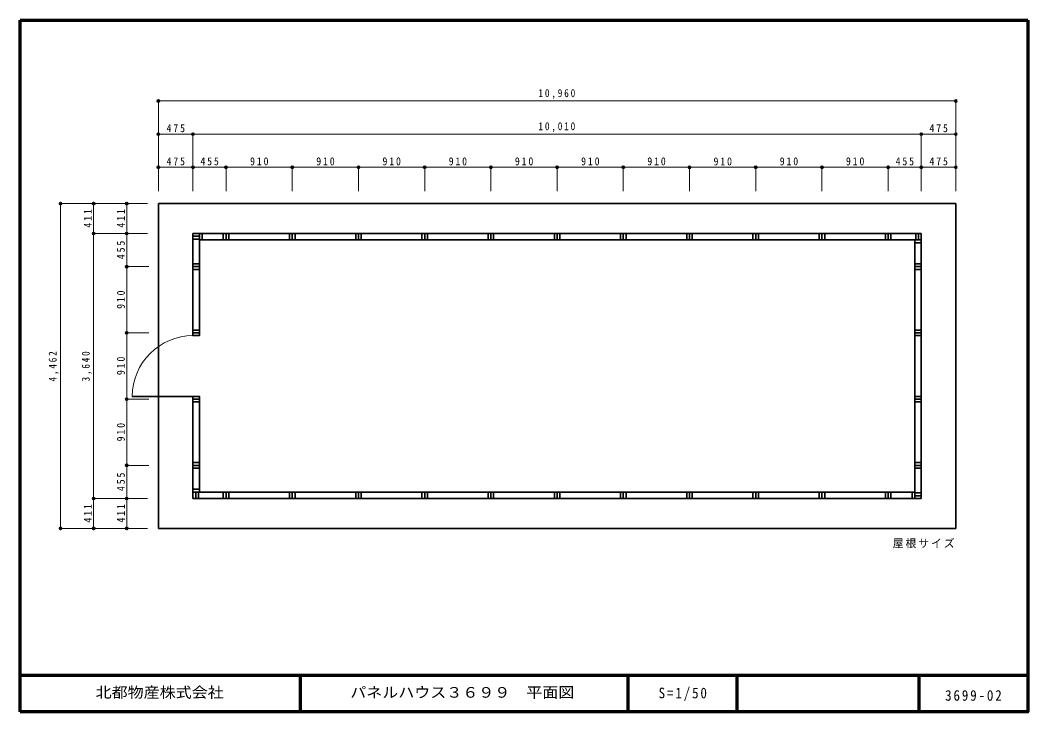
# Model space of a CAD drawing. Units: millimetres at full size, sheet at 1:50. Extents: x -22395 to 6925, y -26590 to 4750.
# Drawn here: x -6925 to 6925, y -4750 to 4750 of the extents above; entities that cross this region are included whole.
import ezdxf
from ezdxf.enums import TextEntityAlignment as Align

# ---------------------------------------------------------------- set-up
doc = ezdxf.new("R2010")
doc.units = ezdxf.units.MM
doc.header["$LTSCALE"] = 50
doc.header["$PDMODE"] = 32
doc.header["$PDSIZE"] = 30
for name, color, linetype, lineweight in [('0-0', 7, 'Continuous', 35), ('0-5', 4, 'Continuous', 9), ('3-0', 4, 'Continuous', 9), ('F-0', 6, 'Continuous', 70)]:
    doc.layers.add(name, color=color, linetype=linetype, lineweight=lineweight)
doc.styles.add('ＭＳ ゴシック', font='')
doc.styles.get('ＭＳ ゴシック').set_extended_font_data('MS Gothic')

msp = doc.modelspace()

# ---------------------------------------------------------------- linework, layer by layer
at = {"layer": '0-0', "color": 4, "lineweight": 9}
for p, q in [((-5025, 3640), (-5025, 2401)), ((5935, 3640), (5935, 2401)), ((-4550, 3185), (-4550, 2401)), ((5460, 3185), (5460, 2401)), ((-4550, 2730), (-4095, 2730)), ((-4095, 2730), (-3185, 2730)), ((-4095, 2730), (-4095, 2401)), ((-3185, 2730), (-2275, 2730)), ((-3185, 2730), (-3185, 2401)), ((-2275, 2730), (-1365, 2730)), ((-2275, 2730), (-2275, 2401)), ((-1365, 2730), (-455, 2730)), ((-1365, 2730), (-1365, 2401)), ((-455, 2730), (455, 2730)), ((-455, 2730), (-455, 2401)), ((455, 2730), (1365, 2730)), ((455, 2730), (455, 2401)), ((1365, 2730), (2275, 2730)), ((1365, 2730), (1365, 2401)), ((2275, 2729.26), (3185, 2729.26)), ((2275, 2729.26), (2275, 2401)), ((3185, 2730), (4095, 2730)), ((3185, 2730), (3185, 2401)), ((4095, 2730), (5005, 2730)), ((4095, 2730), (4095, 2401)), ((5005, 2730), (5460, 2730)), ((5005, 2730), (5005, 2401)), ((5005, 2730), (5005, 2425)), ((5005, 2729.26), (5005, 2580)), ((5460, 2730), (5935, 2730)), ((5935, 2730), (5935, 2401)), ((-6370, 2231), (-5175, 2231)), ((-5915, 1820), (-5175, 1820)), ((-5915, -1820), (-5915, 1820)), ((-5460, 1820), (-5175, 1820)), ((-5460, 1365), (-5460, 1820)), ((-5460, 1365), (-5155, 1365)), ((-5460, 455), (-5460, 1365)), ((-5460, 455), (-5155, 455)), ((-5460, -455), (-5460, 455)), ((-5460, -455), (-5155, -455)), ((-5460, -1365), (-5460, -455)), ((-5460, -1365), (-5155, -1365)), ((-5460, -1820), (-5460, -1365)), ((-5915, -1820), (-5175, -1820)), ((-6370, -2231), (-5175, -2231))]:
    msp.add_line(p, q, dxfattribs=at)
at = {"layer": '0-0'}
for p, q in [((-5025, 2231), (-5025, -2231)), ((-4423, 1820), (-4423, 1731)), ((-4133, 1820), (-4133, 1731)), ((-4095, 1820), (-4095, 1731)), ((-4095, 1820), (-4095, 1731)), ((-4095, 1820), (-4095, 1731)), ((-4057, 1820), (-4057, 1731)), ((-3223, 1731), (-3223, 1820)), ((-3147, 1731), (-3147, 1820)), ((-2313, 1820), (-2313, 1731)), ((-2237, 1820), (-2237, 1731)), ((-1403, 1731), (-1403, 1820)), ((-1365, 1731), (-1365, 1820)), ((-1327, 1731), (-1327, 1820)), ((-1327, 1731), (-1327, 1820)), ((-493, 1820), (-493, 1731)), ((-417, 1820), (-417, 1731)), ((417, 1731), (417, 1820)), ((493, 1820), (493, 1731)), ((1327, 1731), (1327, 1820)), ((1403, 1820), (1403, 1731)), ((2237, 1731), (2237, 1820)), ((2313, 1820), (2313, 1731)), ((3147, 1731), (3147, 1820)), ((3223, 1820), (3223, 1731)), ((4057, 1731), (4057, 1820)), ((4133, 1820), (4133, 1731)), ((4967, 1731), (4967, 1820)), ((5005, 1731), (5005, 1820)), ((5043, 1731), (5043, 1820)), ((5384, 1820), (5384, 1731)), ((5422, 1820), (5422, 1731)), ((-4550, 1782), (-4461, 1782)), ((-4550, 1744), (-4461, 1744)), ((5460, 1693), (5371, 1693)), ((-4461, 1403), (-4550, 1403)), ((5460, 1403), (5371, 1403)), ((-4461, 1365), (-4550, 1365)), ((-4461, 1365), (-4550, 1365)), ((-4461, 1365), (-4550, 1365)), ((-4461, 1365), (-4550, 1365)), ((-4461, 1365), (-4550, 1365)), ((-4461, 1365), (-4550, 1365)), ((-4461, 1327), (-4550, 1327)), ((5460, 1365), (5371, 1365)), ((5460, 1327), (5371, 1327)), ((-4550, 493), (-4461, 493)), ((-4550, 455), (-4461, 455)), ((5371, 493), (5460, 493)), ((5460, 455), (5371, 455)), ((5460, 417), (5371, 417)), ((-4550, -417), (-5384, -417)), ((-4461, -455), (-4550, -455)), ((-4461, -493), (-4550, -493)), ((5371, -417), (5460, -417)), ((5460, -455), (5371, -455)), ((5460, -493), (5371, -493)), ((-4550, -1327), (-4461, -1327)), ((-4550, -1365), (-4461, -1365)), ((-4550, -1365), (-4461, -1365)), ((-4550, -1365), (-4461, -1365)), ((-4550, -1365), (-4461, -1365)), ((-4550, -1365), (-4461, -1365)), ((-4550, -1365), (-4461, -1365)), ((-4550, -1365), (-4461, -1365)), ((-4550, -1365), (-4461, -1365)), ((5371, -1327), (5460, -1327)), ((5371, -1365), (5460, -1365)), ((-4550, -1403), (-4461, -1403)), ((5371, -1403), (5460, -1403)), ((-4550, -1693), (-4461, -1693)), ((-4512, -1820), (-4512, -1731)), ((-4474, -1820), (-4474, -1731)), ((-4133, -1731), (-4133, -1820)), ((-4095, -1731), (-4095, -1820)), ((-4057, -1731), (-4057, -1820)), ((-3223, -1820), (-3223, -1731)), ((-3185, -1820), (-3185, -1731)), ((-3147, -1731), (-3147, -1820)), ((-2313, -1820), (-2313, -1731)), ((-2275, -1820), (-2275, -1731)), ((-2237, -1731), (-2237, -1820)), ((-1403, -1820), (-1403, -1731)), ((-1365, -1820), (-1365, -1731)), ((-1365, -1820), (-1365, -1731)), ((-1365, -1820), (-1365, -1731)), ((-1365, -1820), (-1365, -1731)), ((-1365, -1820), (-1365, -1731)), ((-1327, -1820), (-1327, -1731)), ((-1327, -1731), (-1327, -1820)), ((-493, -1820), (-493, -1731)), ((-455, -1820), (-455, -1731)), ((-417, -1731), (-417, -1820)), ((417, -1820), (417, -1731)), ((455, -1820), (455, -1731)), ((455, -1820), (455, -1731)), ((493, -1731), (493, -1820)), ((1327, -1820), (1327, -1731)), ((1365, -1820), (1365, -1731)), ((1365, -1820), (1365, -1731)), ((1403, -1731), (1403, -1820)), ((2237, -1820), (2237, -1731)), ((2275, -1820), (2275, -1731)), ((2275, -1820), (2275, -1731)), ((2313, -1731), (2313, -1820)), ((3147, -1820), (3147, -1731)), ((3185, -1820), (3185, -1731)), ((3185, -1820), (3185, -1731)), ((3223, -1731), (3223, -1820)), ((4057, -1820), (4057, -1731)), ((4095, -1820), (4095, -1731)), ((4095, -1820), (4095, -1731)), ((4133, -1731), (4133, -1820)), ((4967, -1820), (4967, -1731)), ((5005, -1820), (5005, -1731)), ((5005, -1820), (5005, -1731)), ((5005, -1820), (5005, -1731)), ((5005, -1820), (5005, -1731)), ((5043, -1820), (5043, -1731)), ((5333, -1820), (5333, -1731)), ((5460, -1744), (5371, -1744)), ((5460, -1782), (5371, -1782)), ((-999, -1820), (-1365, -1820)), ((5935, -2231), (-5025, -2231)), ((-581.11, -2231), (-435, -2231))]:
    msp.add_line(p, q, dxfattribs=at)
for points in [[(-5025, 2231), (5935, 2231), (5935, -2231)], [(-910, 1731), (-1365, 1731), (-1365, 1820), (-910, 1820)], [(455, 1820), (-455, 1820), (-455, 1731), (-1365, 1731), (-1365, 1820), (-455, 1820)], [(-455, 1820), (-455, 1731), (455, 1731)], [(455, 1820), (455, 1731), (1365, 1731)], [(1365, 1820), (455, 1820), (455, 1731)], [(1365, 1820), (1365, 1731), (2275, 1731)], [(2275, 1820), (1365, 1820), (1365, 1731)], [(2275, 1820), (2275, 1731), (3185, 1731)], [(3185, 1820), (2275, 1820), (2275, 1731)], [(3185, 1820), (3185, 1731), (4095, 1731)], [(4095, 1820), (3185, 1820), (3185, 1731)], [(4095, 1820), (4095, 1731), (5005, 1731)], [(5005, 1820), (4095, 1820), (4095, 1731)], [(-1365, -1820), (-1365, -1731), (-999, -1731)], [(455, -1731), (-455, -1731), (-455, -1820), (455, -1820)], [(1365, -1731), (455, -1731), (455, -1820), (1365, -1820)], [(2275, -1731), (1365, -1731), (1365, -1820), (2275, -1820)], [(3185, -1731), (2275, -1731), (2275, -1820), (3185, -1820)], [(4095, -1731), (3185, -1731), (3185, -1820), (4095, -1820)], [(5005, -1731), (4095, -1731), (4095, -1820), (5005, -1820)]]:
    msp.add_lwpolyline(points, dxfattribs=at)
for points in [[(-4550, 1820), (-4461, 1820), (-4461, 1365), (-4550, 1365)], [(-4095, 1820), (-4095, 1731), (-4461, 1731), (-4461, 1820)], [(-4095, 1820), (-4095, 1731), (-3185, 1731), (-3185, 1820)], [(-2275, 1820), (-2275, 1731), (-3185, 1731), (-3185, 1820)], [(-2275, 1820), (-2275, 1731), (-1365, 1731), (-1365, 1820)], [(5460, 1820), (5460, 1731), (5005, 1731), (5005, 1820)], [(5460, 1365), (5371, 1365), (5371, 1731), (5460, 1731)], [(-4461, 1365), (-4550, 1365), (-4550, 455), (-4461, 455)], [(5460, 1365), (5371, 1365), (5371, 455), (5460, 455)], [(-4550, 455), (-4550, 417), (-4461, 417), (-4461, 455)], [(5460, 455), (5371, 455), (5371, -455), (5460, -455)], [(-4550, -455), (-4550, -417), (-4461, -417), (-4461, -455)], [(-4550, -1365), (-4461, -1365), (-4461, -455), (-4550, -455)], [(5460, -455), (5371, -455), (5371, -1365), (5460, -1365)], [(-4550, -1365), (-4461, -1365), (-4461, -1731), (-4550, -1731)], [(5460, -1820), (5371, -1820), (5371, -1365), (5460, -1365)], [(-4550, -1820), (-4550, -1731), (-4095, -1731), (-4095, -1820)], [(-3185, -1820), (-3185, -1731), (-4095, -1731), (-4095, -1820)], [(-2275, -1820), (-2275, -1731), (-3185, -1731), (-3185, -1820)], [(-1365, -1820), (-1365, -1731), (-2275, -1731), (-2275, -1820)], [(-455, -1820), (-455, -1731), (-1365, -1731), (-1365, -1820)], [(5005, -1820), (5005, -1731), (5371, -1731), (5371, -1820)]]:
    msp.add_lwpolyline(points, close=True, dxfattribs=at)
at = {"layer": '0-0', "color": 4, "lineweight": 9}
msp.add_arc((-4550, -417), 834, 90, 180, dxfattribs=at)
at = {"layer": '0-0'}
for p in [(-5025, 3640), (5935, 3640), (-5025, 3185), (-4550, 3185), (5460, 3185), (5935, 3185), (-5025, 2730), (-4550, 2730), (-4095, 2730), (-3185, 2730), (-2275, 2730), (-1365, 2730), (-455, 2730), (455, 2730), (1365, 2730), (2275, 2729.26), (3185, 2730), (4095, 2730), (5005, 2730), (5005, 2729.26), (5460, 2730), (5460, 2730), (5935, 2730), (-6370, 2231), (-5915, 2231), (-5460, 2231), (-5915, 1820), (-5915, 1820), (-5460, 1820), (-5460, 1820), (-5460, 1365), (-5460, 455), (-5460, -455), (-5460, -1365), (-5915, -1820), (-5915, -1820), (-5460, -1820), (-5460, -1820), (-6370, -2231), (-5915, -2231), (-5460, -2231)]:
    msp.add_point(p, dxfattribs=at)
at = {"layer": '0-5'}
for p, q in [((-6370, -2231), (-6370, 2231)), ((-5915, 1820), (-5915, 2231)), ((-5460, 2231), (-5460, 1820)), ((-5915, -2231), (-5915, -1820)), ((-5460, -2231), (-5460, -1820))]:
    msp.add_line(p, q, dxfattribs=at)
at = {"layer": '3-0'}
for p, q in [((-5025, 3640), (5935, 3640)), ((-5025, 3185), (-4550, 3185)), ((-4550, 3185), (5460, 3185)), ((5460, 3185), (5935, 3185)), ((-5025, 2730), (-4550, 2730))]:
    msp.add_line(p, q, dxfattribs=at)
at = {"layer": 'F-0'}
for p, q in [((-6925, 4750), (6925, 4750)), ((-6925, -4750), (-6925, 4750)), ((6925, -4250), (-6925, -4250)), ((-3075, -4250), (-3075, -4750)), ((1425, -4250), (1425, -4750)), ((2925, -4250), (2925, -4750)), ((5425, -4250), (5425, -4750))]:
    msp.add_line(p, q, dxfattribs=at)
msp.add_lwpolyline([(6925, 4750), (6925, -4750), (-6925, -4750)], dxfattribs=at)

# ---------------------------------------------------------------- texts
at = {"layer": '0-0', "char_height": 110, "attachment_point": 7, "style": 'ＭＳ ゴシック'}
for s, insert in [('\\T1.39;\\W0.85;10,960', (198.75, 3665)), ('\\T1.39;\\W0.85;10,010', (198.75, 3210)), ('\\T1.38;\\W0.9;475', (-4912.5, 3210)), ('\\T1.38;\\W0.9;475', (5572.5, 3210)), ('\\T1.38;\\W0.9;475', (-4912.5, 2755)), ('\\T1.38;\\W0.9;455', (-4447.5, 2755)), ('\\T1.38;\\W0.9;910', (-3765, 2755)), ('\\T1.38;\\W0.9;910', (-2855, 2755)), ('\\T1.38;\\W0.9;910', (-1945, 2755)), ('\\T1.37;\\W0.9;910', (-1035, 2755)), ('\\T1.38;\\W0.9;910', (-125, 2755)), ('\\T1.38;\\W0.9;910', (785, 2755)), ('\\T1.38;\\W0.9;910', (1695, 2755)), ('\\T1.38;\\W0.9;910', (2605, 2754.26)), ('\\T1.38;\\W0.9;910', (3515, 2755)), ('\\T1.38;\\W0.9;910', (4425, 2755)), ('\\T1.38;\\W0.9;455', (5107.5, 2755)), ('\\T1.38;\\W0.9;475', (5572.5, 2755)), ('\\T1.17;屋根サイズ', (5067.39, -2503.09))]:
    msp.add_mtext(s, dxfattribs=dict(at, insert=insert))
at = {"layer": '0-0', "char_height": 110, "attachment_point": 7, "rotation": 90, "style": 'ＭＳ ゴシック'}
for s, insert in [('\\T1.38;\\W0.9;411', (-5940, 1900.5)), ('\\T1.38;\\W0.9;411', (-5485, 1900.5)), ('\\T1.38;\\W0.9;455', (-5485, 1467.5)), ('\\T1.37;\\W0.9;910', (-5485, 785)), ('\\T1.38;\\W0.85;4,462', (-6395, -212.5)), ('\\T1.38;\\W0.85;3,640', (-5940, -212.5)), ('\\T1.38;\\W0.9;910', (-5485, -125)), ('\\T1.38;\\W0.9;910', (-5485, -1035)), ('\\T1.38;\\W0.9;455', (-5485, -1717.5)), ('\\T1.38;\\W0.9;411', (-5940, -2150.5)), ('\\T1.38;\\W0.9;411', (-5485, -2150.5))]:
    msp.add_mtext(s, dxfattribs=dict(at, insert=insert))
at = {"layer": 'F-0', "color": 7, "style": 'ＭＳ ゴシック', "width": 1.1}
for s, p in [('北都物産株式会社', (-5887.5, -4600)), ('パネルハウス３６９９\u3000平面図', (-2387.5, -4600))]:
    msp.add_text(s, height=146.6, dxfattribs=at).set_placement(p, align=Align.BOTTOM_LEFT)
at = {"layer": 'F-0', "color": 7, "char_height": 146.6, "attachment_point": 7, "style": 'ＭＳ ゴシック'}
for s, insert in [('\\T1.28;\\W0.9;S=1/50', (1850, -4600)), ('\\T1.28;\\W0.9;3699-02', (5787.5, -4600))]:
    msp.add_mtext(s, dxfattribs=dict(at, insert=insert))

doc.saveas('drawing.dxf')
